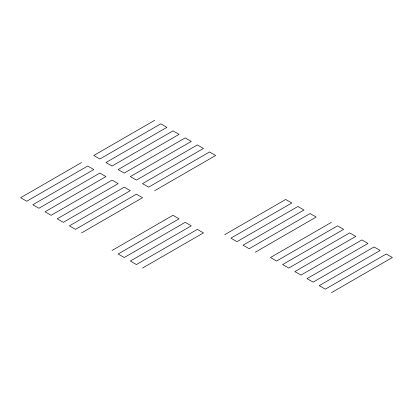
<?xml version="1.0" encoding="UTF-8"?>
<svg xmlns="http://www.w3.org/2000/svg" width="413" height="413" viewBox="0 0 413 413"><rect width="100%" height="100%" fill="white"/><g stroke="black" fill="none" stroke-linecap="round" stroke-linejoin="round"><path stroke-width="0.62" d="M81.583 162.526L20.65 197.703L26.742 201.224L87.68 166.041L93.772 169.562L32.839 204.74L38.93 208.26L99.863 173.078L105.96 176.599L45.022 211.776L51.119 215.297L112.052 180.114L118.144 183.635L57.211 218.813L63.303 222.333L124.241 187.151L130.332 190.667L69.399 225.849L75.491 229.365L136.424 194.187L142.521 197.703L81.583 232.886M154.705 120.307L93.772 155.489L99.863 159.005L160.802 123.828L166.893 127.343L105.96 162.526L112.052 166.041L172.985 130.864L179.082 134.38L118.144 169.562L124.241 173.078L185.174 137.901L191.265 141.416L130.332 176.599L136.424 180.114L197.362 144.937L203.454 148.453L142.521 183.635L148.613 187.151L209.546 151.969L215.638 155.489L154.705 190.667M112.052 250.474L172.985 215.297L179.082 218.813L118.144 253.995L124.241 257.511L185.174 222.333L191.265 225.849L130.332 261.031L136.424 264.547L197.362 229.365L203.454 232.886L142.521 268.063M224.78 234.646L285.713 199.464L291.81 202.984L230.872 238.162L236.969 241.682L297.902 206.5L303.994 210.016L243.061 245.198L249.153 248.714L310.091 213.536L316.182 217.052L255.249 252.235M331.417 222.333L270.479 257.511L276.576 261.031L337.509 225.849L343.601 229.365L282.668 264.547L288.759 268.063L349.697 232.886L355.789 236.401L294.856 271.584L300.948 275.099L361.881 239.922L367.978 243.438L307.04 278.62L313.137 282.136L374.07 246.959L380.161 250.474L319.228 285.657L325.32 289.172L386.258 253.995L392.35 257.511L331.417 292.693"/></g></svg>
